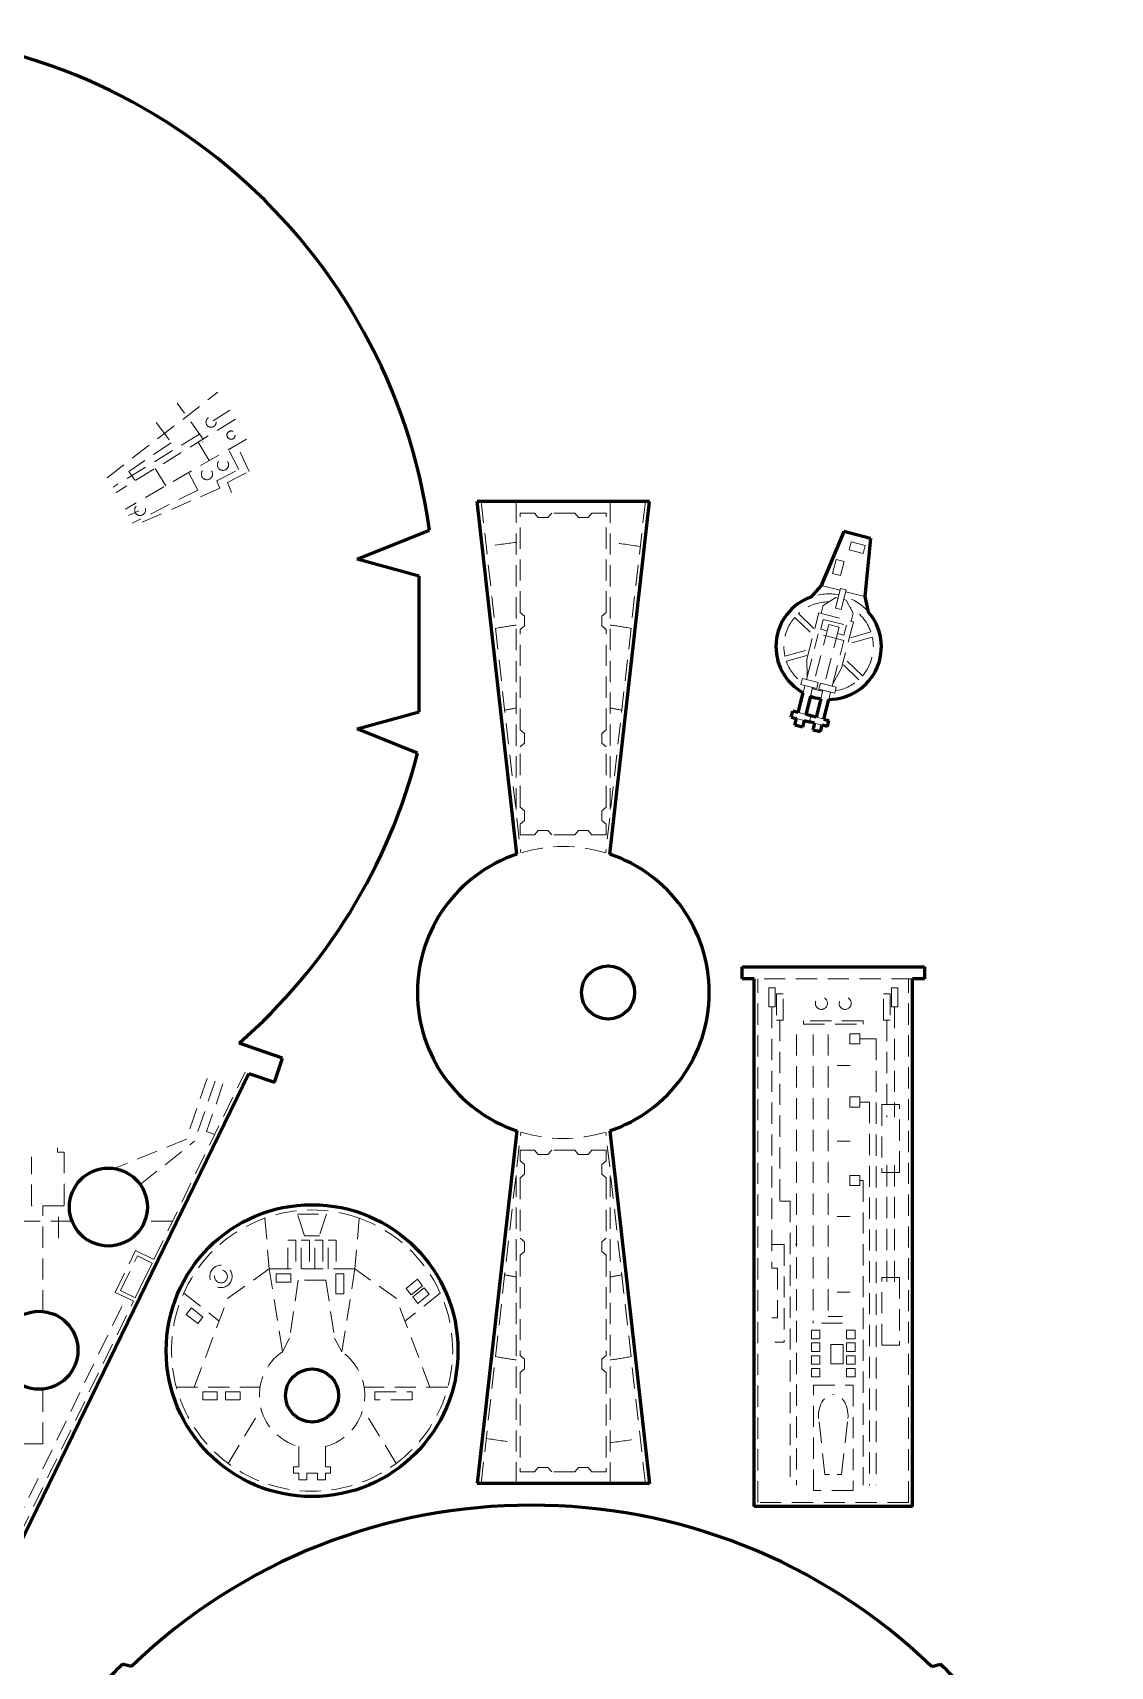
# Model space of a CAD drawing. Header units: millimetres. Extents: x -16512 to -16074, y 2140 to 2664.
# Drawn here: x -16276.9 to -16073.8, y 2355.8 to 2663.6 of the extents above; entities that cross this region are included whole.
import ezdxf

# ---------------------------------------------------------------- set-up
doc = ezdxf.new("R2010")
doc.units = ezdxf.units.MM
doc.linetypes.add('K5LT_BASIC', pattern=[0])
doc.linetypes.add('K5LT_DASHED', pattern=[6, 4, -2])

# ---------------------------------------------------------------- blocks, each defined once
blk = doc.blocks.new('U1')
at = {"color": 7, "linetype": 'K5LT_DASHED', "lineweight": 18}
for p, q in [((-16225.66, 2436.94), (-16227.01, 2441.02)), ((-16227.01, 2441.02), (-16221.5, 2441.02)), ((-16221.5, 2441.02), (-16222.85, 2436.94)), ((-16233.15, 2440.24), (-16232.32, 2430.68)), ((-16215.36, 2440.24), (-16216.19, 2430.68)), ((-16228.82, 2430.68), (-16228.82, 2436.09)), ((-16228.82, 2436.09), (-16227.28, 2436.09)), ((-16227.28, 2436.09), (-16227.28, 2430.68)), ((-16226.29, 2430.68), (-16226.29, 2436.09)), ((-16226.29, 2436.09), (-16224.75, 2436.09)), ((-16222.85, 2436.94), (-16225.66, 2436.94)), ((-16224.75, 2436.09), (-16224.75, 2430.68)), ((-16223.76, 2430.68), (-16223.76, 2436.09)), ((-16223.76, 2436.09), (-16222.22, 2436.09)), ((-16222.22, 2436.09), (-16222.22, 2430.68)), ((-16221.23, 2430.68), (-16221.23, 2436.09)), ((-16221.23, 2436.09), (-16219.69, 2436.09)), ((-16219.69, 2436.09), (-16219.69, 2430.68)), ((-16240.17, 2425.08), (-16232.32, 2430.68)), ((-16229.85, 2415.05), (-16232.32, 2430.68)), ((-16216.19, 2430.68), (-16232.32, 2430.68)), ((-16228.27, 2429.74), (-16231.01, 2429.74)), ((-16231.01, 2428.2), (-16231.01, 2429.74)), ((-16228.27, 2428.2), (-16228.27, 2429.74)), ((-16219.8, 2429.78), (-16219.8, 2425.97)), ((-16219.8, 2429.78), (-16218.27, 2429.78)), ((-16218.65, 2415.05), (-16216.19, 2430.68)), ((-16218.27, 2425.97), (-16218.27, 2429.78)), ((-16208.34, 2425.08), (-16216.19, 2430.68)), ((-16204.4, 2428.72), (-16206.54, 2427.01)), ((-16203.44, 2427.51), (-16204.4, 2428.72)), ((-16248.43, 2426.13), (-16241.77, 2420.85)), ((-16231.01, 2428.2), (-16228.27, 2428.2)), ((-16226.86, 2428.56), (-16228.5, 2417.65)), ((-16221.65, 2428.56), (-16226.86, 2428.56)), ((-16221.65, 2428.56), (-16226.86, 2428.56)), ((-16221.65, 2428.56), (-16220.01, 2417.65)), ((-16219.8, 2425.97), (-16218.27, 2425.97)), ((-16200.08, 2426.13), (-16206.74, 2420.85)), ((-16205.59, 2425.81), (-16206.54, 2427.01)), ((-16205.59, 2425.81), (-16203.44, 2427.51)), ((-16203.11, 2427.1), (-16205.26, 2425.39)), ((-16204.3, 2424.19), (-16202.16, 2425.89)), ((-16202.16, 2425.89), (-16203.11, 2427.1)), ((-16247.95, 2422.11), (-16246.99, 2423.32)), ((-16244.84, 2421.61), (-16246.99, 2423.32)), ((-16246.48, 2408.37), (-16240.17, 2425.08)), ((-16202.03, 2408.37), (-16208.34, 2425.08)), ((-16204.3, 2424.19), (-16205.26, 2425.39)), ((-16247.95, 2422.11), (-16245.8, 2420.41)), ((-16245.8, 2420.41), (-16244.84, 2421.61)), ((-16228.5, 2417.65), (-16229.85, 2415.05)), ((-16220.01, 2417.65), (-16218.65, 2415.05)), ((-16249.84, 2408.37), (-16234.08, 2408.37)), ((-16242.11, 2407.52), (-16244.85, 2407.52)), ((-16244.85, 2407.52), (-16244.85, 2405.98)), ((-16242.11, 2407.52), (-16242.11, 2405.98)), ((-16237.83, 2407.52), (-16240.57, 2407.52)), ((-16240.57, 2405.98), (-16240.57, 2407.52)), ((-16237.83, 2405.98), (-16237.83, 2407.52)), ((-16198.67, 2408.37), (-16214.43, 2408.37)), ((-16212.41, 2405.98), (-16212.41, 2407.52)), ((-16212.41, 2407.52), (-16205.39, 2407.52)), ((-16205.39, 2407.52), (-16205.39, 2405.98)), ((-16244.85, 2405.98), (-16242.11, 2405.98)), ((-16240.57, 2405.98), (-16237.83, 2405.98)), ((-16240.08, 2394.02), (-16233.87, 2404.31)), ((-16208.43, 2394.02), (-16214.63, 2404.31)), ((-16205.39, 2405.98), (-16212.41, 2405.98)), ((-16226.76, 2393.37), (-16226.76, 2397.21)), ((-16221.75, 2393.37), (-16221.75, 2397.21)), ((-16226.76, 2393.37), (-16227.76, 2393.37)), ((-16227.76, 2392.18), (-16227.76, 2393.37)), ((-16227.76, 2392.18), (-16226.76, 2392.18)), ((-16226.76, 2390.93), (-16226.76, 2392.18)), ((-16225.26, 2392.18), (-16225.26, 2390.93)), ((-16225.26, 2392.18), (-16224.25, 2392.18)), ((-16223.25, 2392.18), (-16224.25, 2392.18)), ((-16223.25, 2392.18), (-16223.25, 2390.93)), ((-16221.75, 2393.37), (-16220.75, 2393.37)), ((-16221.75, 2390.93), (-16221.75, 2392.18)), ((-16220.75, 2392.18), (-16221.75, 2392.18)), ((-16220.75, 2392.18), (-16220.75, 2393.37)), ((-16225.26, 2390.93), (-16226.76, 2390.93)), ((-16223.25, 2390.93), (-16221.75, 2390.93))]:
    blk.add_line(p, q, dxfattribs=at)
for radius in [2.11, 1.21]:
    blk.add_circle((-16241.42, 2429.26), radius, dxfattribs=at)
for centre, radius, start, end in [((-16224.25, 2415.28), 26.5, 70.3875, 306.6593), ((-16224.25, 2415.28), 26.5, 24.1852, 70.3875), ((-16224.25, 2415.28), 26.5, 306.6593, 24.1852), ((-16224.25, 2406.83), 9.94, 124.276, 255.4268), ((-16224.25, 2406.83), 9.94, 284.5732, 55.724)]:
    blk.add_arc(centre, radius, start, end, dxfattribs=at)
blk = doc.blocks.new('U2')
at = {"color": 5, "linetype": 'K5LT_BASIC', "lineweight": 60, "true_color": 0x0000ff}
for p, q in [((-16124.01, 2569.62), (-16128.31, 2559.47)), ((-16118.97, 2568.33), (-16124.01, 2569.62)), ((-16118.97, 2568.33), (-16120.09, 2557.36)), ((-16128.31, 2559.47), (-16130.27, 2557.28)), ((-16120.09, 2557.36), (-16119.42, 2554.5)), ((-16132.65, 2535.52), (-16131.7, 2539.23)), ((-16130.31, 2538.6), (-16131.2, 2535.15)), ((-16128.37, 2538.1), (-16129.26, 2534.65)), ((-16127.8, 2534.28), (-16126.85, 2537.99)), ((-16133.92, 2534.61), (-16133.62, 2535.77)), ((-16133.92, 2534.61), (-16132.95, 2534.36)), ((-16132.65, 2535.52), (-16133.62, 2535.77)), ((-16133.26, 2533.15), (-16132.95, 2534.36)), ((-16131.5, 2533.99), (-16131.81, 2532.78)), ((-16131.5, 2533.99), (-16130.52, 2533.74)), ((-16129.26, 2534.65), (-16131.2, 2535.15)), ((-16129.55, 2533.49), (-16130.52, 2533.74)), ((-16129.55, 2533.49), (-16129.86, 2532.28)), ((-16127.8, 2534.28), (-16126.83, 2534.03)), ((-16127.13, 2532.87), (-16126.83, 2534.03)), ((-16131.81, 2532.78), (-16133.26, 2533.15)), ((-16129.86, 2532.28), (-16128.41, 2531.91)), ((-16128.41, 2531.91), (-16128.1, 2533.12)), ((-16127.13, 2532.87), (-16128.1, 2533.12))]:
    blk.add_line(p, q, dxfattribs=at)
for start, end in [(109.8992, 241.05), (270.1965, 41.3473), (249.8342, 261.4123)]:
    blk.add_arc((-16126.89, 2547.93), 9.94, start, end, dxfattribs=at)
blk = doc.blocks.new('U3')
at = {"color": 7, "linetype": 'K5LT_DASHED', "lineweight": 18}
for p, q in [((-16123.02, 2566.17), (-16122.64, 2567.66)), ((-16119.99, 2566.98), (-16122.64, 2567.66)), ((-16125.48, 2564.37), (-16126.16, 2561.71)), ((-16125.48, 2564.37), (-16123.99, 2563.99)), ((-16123.02, 2566.17), (-16120.37, 2565.49)), ((-16120.37, 2565.49), (-16119.99, 2566.98)), ((-16126.16, 2561.71), (-16124.67, 2561.33)), ((-16124.67, 2561.33), (-16123.99, 2563.99)), ((-16124.73, 2558.55), (-16128.31, 2559.47)), ((-16124.64, 2558.9), (-16125.59, 2555.2)), ((-16123.58, 2558.63), (-16124.64, 2558.9)), ((-16124.52, 2554.93), (-16123.58, 2558.63)), ((-16120.09, 2557.36), (-16123.67, 2558.28)), ((-16127.91, 2555.66), (-16128.29, 2554.19)), ((-16125.56, 2557.16), (-16127.91, 2555.66)), ((-16125.59, 2555.2), (-16124.52, 2554.93)), ((-16125.12, 2557.05), (-16125.56, 2557.16)), ((-16123.61, 2556.67), (-16124.05, 2556.78)), ((-16123.61, 2556.67), (-16122.27, 2554.22)), ((-16133.26, 2553.44), (-16129.81, 2550.08)), ((-16132.56, 2554.16), (-16129.52, 2551.2)), ((-16130.97, 2545.56), (-16128.72, 2554.3)), ((-16126.86, 2552.07), (-16129.61, 2541.36)), ((-16128.72, 2554.3), (-16122.21, 2552.63)), ((-16128.36, 2551.22), (-16127.89, 2553.06)), ((-16127.89, 2553.06), (-16123.54, 2551.95)), ((-16124.92, 2551.58), (-16126.86, 2552.07)), ((-16122.21, 2552.63), (-16124.45, 2543.89)), ((-16123.54, 2551.95), (-16124.01, 2550.11)), ((-16122.27, 2554.22), (-16122.65, 2552.74)), ((-16131.06, 2541.74), (-16128.86, 2550.32)), ((-16124.01, 2549.07), (-16128.86, 2550.32)), ((-16127.16, 2550.91), (-16128.36, 2551.22)), ((-16124.92, 2551.58), (-16127.66, 2540.87)), ((-16126.21, 2540.49), (-16124.01, 2549.07)), ((-16124.01, 2550.11), (-16125.22, 2550.41)), ((-16118.66, 2549.73), (-16123.29, 2548.43)), ((-16118.93, 2550.7), (-16123, 2549.55)), ((-16135.12, 2546.13), (-16130.48, 2547.44)), ((-16134.85, 2545.17), (-16130.77, 2546.32)), ((-16120.51, 2542.42), (-16123.97, 2545.78)), ((-16130.96, 2542.33), (-16130.97, 2545.56)), ((-16126.01, 2541.06), (-16124.45, 2543.89)), ((-16121.21, 2541.7), (-16124.25, 2544.67)), ((-16131.82, 2541.93), (-16132.12, 2540.78)), ((-16132.12, 2540.78), (-16129.14, 2540.01)), ((-16128.84, 2541.17), (-16131.82, 2541.93)), ((-16131.7, 2539.23), (-16131.35, 2540.58)), ((-16129.9, 2540.21), (-16130.31, 2538.6)), ((-16129.14, 2540.01), (-16128.84, 2541.17)), ((-16128.72, 2539.91), (-16128.42, 2541.06)), ((-16125.75, 2539.14), (-16128.72, 2539.91)), ((-16128.42, 2541.06), (-16125.45, 2540.3)), ((-16127.96, 2539.71), (-16128.37, 2538.1)), ((-16125.45, 2540.3), (-16125.75, 2539.14)), ((-16126.85, 2537.99), (-16126.51, 2539.34)), ((-16132.95, 2534.36), (-16131.5, 2533.99)), ((-16131.2, 2535.15), (-16132.65, 2535.52)), ((-16130.52, 2533.74), (-16130.23, 2534.9)), ((-16128.1, 2533.12), (-16129.55, 2533.49)), ((-16127.8, 2534.28), (-16129.26, 2534.65))]:
    blk.add_line(p, q, dxfattribs=at)
for radius, start, end in [(8.43, 89.5566, 132.3391), (9.94, 78.8027, 109.8992), (9.94, 41.3473, 72.4438), (8.43, 19.1434, 61.6899), (8.43, 139.1434, 192.3391), (8.43, 319.1434, 12.3391), (8.43, 199.1434, 232.6537), (8.43, 248.7866, 262.4599), (8.43, 278.5929, 312.3391)]:
    blk.add_arc((-16126.89, 2547.93), radius, start, end, dxfattribs=at)
blk = doc.blocks.new('U17')
at = {"color": 7, "linetype": 'K5LT_DASHED', "lineweight": 18}
for p, q in [((-16356.67, 2579.8), (-16377.01, 2596.69)), ((-16356.25, 2580.42), (-16376.57, 2597.29)), ((-16262.89, 2579.76), (-16241.99, 2595.85)), ((-16376.75, 2591), (-16379.62, 2592.83)), ((-16371.22, 2590.03), (-16368.35, 2592.31)), ((-16244.76, 2587.05), (-16249.66, 2593.8)), ((-16242.88, 2590.48), (-16239.74, 2592.46)), ((-16377.96, 2589.38), (-16380.76, 2590.98)), ((-16379.57, 2586.58), (-16377.96, 2589.38)), ((-16366.49, 2586.98), (-16365.58, 2589.72)), ((-16238.7, 2590.76), (-16261.16, 2577)), ((-16253.63, 2590.13), (-16253.6, 2590.1)), ((-16253.6, 2590.1), (-16250.8, 2586.36)), ((-16238.89, 2591.08), (-16238.89, 2591.08)), ((-16365.64, 2576.63), (-16383.65, 2585.73)), ((-16379.57, 2586.58), (-16382.4, 2588.13)), ((-16376.43, 2586.71), (-16378.73, 2588.03)), ((-16375.66, 2588.05), (-16377.2, 2585.36)), ((-16373.4, 2586.76), (-16375.66, 2588.05)), ((-16374.95, 2584.06), (-16373.4, 2586.76)), ((-16364.03, 2585.92), (-16365.79, 2583.49)), ((-16245.44, 2587.99), (-16261.76, 2577.99)), ((-16236.61, 2587.04), (-16259.43, 2573.83)), ((-16250.8, 2586.36), (-16258.78, 2580.94)), ((-16245.75, 2586.44), (-16243.63, 2582.98)), ((-16244.85, 2586.54), (-16244.86, 2586.55)), ((-16236.13, 2580.91), (-16238.43, 2585.99)), ((-16377.2, 2585.36), (-16374.95, 2584.06)), ((-16372.4, 2584.39), (-16374.17, 2585.41)), ((-16368.9, 2582.38), (-16369.81, 2582.9)), ((-16357.94, 2577.81), (-16365.79, 2583.49)), ((-16238.08, 2581.28), (-16240.01, 2585.08)), ((-16361.42, 2571.14), (-16385.53, 2581.75)), ((-16361.12, 2571.82), (-16385.23, 2582.43)), ((-16377.13, 2579.56), (-16377.6, 2575.94)), ((-16358.7, 2576.52), (-16366.31, 2580.89)), ((-16258.78, 2580.94), (-16257.57, 2579.21)), ((-16253.84, 2581.49), (-16251.84, 2578.22)), ((-16247.53, 2580.72), (-16245.81, 2577.43)), ((-16242.23, 2579.18), (-16238.08, 2581.28)), ((-16240.21, 2578.84), (-16236.13, 2580.91)), ((-16372.08, 2577.09), (-16374.22, 2574.59)), ((-16361.42, 2575.51), (-16364.43, 2577.03)), ((-16245.81, 2577.43), (-16258.18, 2571.17)), ((-16241.61, 2577.78), (-16257.95, 2570.64)), ((-16257.36, 2578.91), (-16257.35, 2578.9)), ((-16241.61, 2577.78), (-16242.23, 2579.18)), ((-16239.42, 2576.98), (-16240.21, 2578.84)), ((-16365.24, 2575.42), (-16362.23, 2573.9)), ((-16360.14, 2573.85), (-16361.03, 2574.3)), ((-16258.84, 2572.62), (-16256.92, 2573.53)), ((-16343.56, 2500.93), (-16347.04, 2503.34)), ((-16342.73, 2501.83), (-16345.46, 2503.72)), ((-16341.82, 2503.25), (-16345.1, 2498.13)), ((-16340.77, 2494.5), (-16349.19, 2500.33)), ((-16344.83, 2498.56), (-16348.65, 2501.21)), ((-16344.04, 2499.79), (-16347.9, 2502.46)), ((-16339.05, 2497.81), (-16343.56, 2500.93)), ((-16339.28, 2501.49), (-16342.55, 2496.37)), ((-16338.58, 2498.95), (-16340.19, 2500.06)), ((-16341.93, 2493.92), (-16349.58, 2499.22)), ((-16342.55, 2496.37), (-16345.1, 2498.13)), ((-16340.09, 2495.28), (-16342.28, 2496.79)), ((-16339.52, 2496.66), (-16341.49, 2498.03)), ((-16358.35, 2417.73), (-16388.48, 2479.59)), ((-16254.08, 2432.44), (-16236.88, 2467.76)), ((-16244.01, 2466.55), (-16247.94, 2455.14)), ((-16242.53, 2466.04), (-16246.42, 2454.74)), ((-16241.05, 2465.53), (-16244.15, 2456.54)), ((-16244.15, 2456.54), (-16242.6, 2456.01)), ((-16347.38, 2452.69), (-16347.38, 2453.52)), ((-16272.21, 2452.69), (-16272.21, 2453.52)), ((-16247.94, 2455.14), (-16261.53, 2449.61)), ((-16256.63, 2446.57), (-16246.42, 2454.74)), ((-16347.38, 2452.69), (-16348.61, 2452.69)), ((-16348.61, 2452.69), (-16348.61, 2442.56)), ((-16342.43, 2442.56), (-16342.43, 2451.82)), ((-16336.39, 2450.33), (-16331.45, 2450.33)), ((-16336.39, 2450.33), (-16335.24, 2446.87)), ((-16331.45, 2450.33), (-16332.6, 2446.87)), ((-16283.2, 2450.33), (-16288.15, 2450.33)), ((-16288.15, 2450.33), (-16286.99, 2446.87)), ((-16283.2, 2450.33), (-16284.35, 2446.87)), ((-16277.16, 2442.56), (-16277.16, 2451.82)), ((-16272.21, 2452.69), (-16270.98, 2452.69)), ((-16270.98, 2452.69), (-16270.98, 2442.56)), ((-16327.95, 2417.73), (-16327.95, 2448.31)), ((-16291.64, 2416.99), (-16291.64, 2448.31)), ((-16332.6, 2446.87), (-16335.24, 2446.87)), ((-16334.87, 2417.73), (-16334.87, 2446.87)), ((-16332.97, 2417.73), (-16332.97, 2446.87)), ((-16286.99, 2446.87), (-16284.35, 2446.87)), ((-16286.62, 2377.93), (-16286.62, 2446.87)), ((-16284.72, 2377.93), (-16284.72, 2446.87)), ((-16348.61, 2442.56), (-16342.43, 2442.56)), ((-16344.58, 2422.67), (-16344.58, 2442.56)), ((-16270.98, 2442.56), (-16277.16, 2442.56)), ((-16275.01, 2422.67), (-16275.01, 2442.56)), ((-16272.04, 2436.49), (-16272.04, 2442.56)), ((-16363.8, 2439.68), (-16369.04, 2439.68)), ((-16327.95, 2439.68), (-16350.1, 2439.68)), ((-16269.49, 2439.68), (-16291.64, 2439.68)), ((-16250.55, 2439.68), (-16255.79, 2439.68)), ((-16362.41, 2433.13), (-16365.19, 2431.78)), ((-16359.23, 2426.61), (-16362.41, 2433.13)), ((-16261.35, 2426.26), (-16257.53, 2434.12)), ((-16260.36, 2426.61), (-16257.18, 2433.13)), ((-16257.58, 2425.25), (-16254.4, 2431.78)), ((-16254.4, 2431.78), (-16257.58, 2425.25)), ((-16257.53, 2434.12), (-16254.08, 2432.44)), ((-16257.18, 2433.13), (-16254.4, 2431.78)), ((-16253.41, 2432.12), (-16253.41, 2432.12)), ((-16362.01, 2425.25), (-16353.74, 2429.28)), ((-16350.1, 2419.24), (-16353.74, 2429.28)), ((-16356.63, 2417.73), (-16360.62, 2425.93)), ((-16259.3, 2425.26), (-16261.35, 2426.26)), ((-16257.58, 2425.25), (-16260.36, 2426.61)), ((-16284.62, 2369.73), (-16257.91, 2424.58)), ((-16282.88, 2376.83), (-16259.3, 2425.26)), ((-16257.91, 2424.58), (-16259.3, 2425.26)), ((-16350.82, 2417.73), (-16358.35, 2417.73)), ((-16357.98, 2416.99), (-16351.03, 2416.99)), ((-16334.97, 2369.73), (-16357.98, 2416.97)), ((-16336.71, 2376.83), (-16356.27, 2416.99)), ((-16327.95, 2417.73), (-16336.91, 2417.73)), ((-16336.69, 2416.99), (-16327.95, 2416.99)), ((-16334.87, 2377.93), (-16334.87, 2416.99)), ((-16332.97, 2377.93), (-16332.97, 2416.99)), ((-16327.95, 2416.99), (-16325.23, 2414.35)), ((-16291.64, 2416.99), (-16294.36, 2414.35)), ((-16282.9, 2416.99), (-16291.64, 2416.99)), ((-16328.53, 2414.35), (-16323.15, 2414.35)), ((-16328.53, 2379.32), (-16328.53, 2414.35)), ((-16325.52, 2368), (-16325.52, 2414.35)), ((-16323.15, 2382.16), (-16323.15, 2414.35)), ((-16296.44, 2382.16), (-16296.44, 2414.35)), ((-16291.06, 2414.35), (-16296.44, 2414.35)), ((-16294.07, 2368), (-16294.07, 2414.35)), ((-16291.06, 2379.32), (-16291.06, 2414.35)), ((-16336.76, 2399.68), (-16342.15, 2408.2)), ((-16275.01, 2397.72), (-16275.01, 2408.04)), ((-16336.76, 2391.88), (-16336.76, 2399.68)), ((-16335.86, 2396.11), (-16336.76, 2396.11)), ((-16335.86, 2396.11), (-16335.86, 2391.88)), ((-16275.01, 2397.72), (-16291.06, 2397.72)), ((-16335.86, 2391.88), (-16336.76, 2391.88)), ((-16281.14, 2393.3), (-16282.82, 2393.3)), ((-16282.82, 2393.3), (-16282.82, 2390.78)), ((-16281.14, 2390.78), (-16281.14, 2393.3)), ((-16282.82, 2390.78), (-16281.14, 2390.78)), ((-16281.14, 2389.24), (-16282.82, 2389.24)), ((-16282.82, 2389.24), (-16282.82, 2387.56)), ((-16281.14, 2387.56), (-16281.14, 2389.24)), ((-16282.82, 2387.56), (-16281.14, 2387.56)), ((-16325.52, 2379.32), (-16323.15, 2382.16)), ((-16294.07, 2379.32), (-16296.44, 2382.16)), ((-16335.61, 2377.93), (-16328.48, 2377.93)), ((-16325.52, 2379.32), (-16328.53, 2379.32)), ((-16294.07, 2379.32), (-16291.06, 2379.32)), ((-16283.98, 2377.93), (-16291.11, 2377.93)), ((-16328.48, 2375.74), (-16335.61, 2375.74)), ((-16335.37, 2372.71), (-16335.37, 2374.39)), ((-16335.37, 2374.39), (-16333.69, 2374.39)), ((-16333.69, 2374.39), (-16333.69, 2372.71)), ((-16332.85, 2374.39), (-16332.85, 2372.71)), ((-16332.85, 2374.39), (-16331.17, 2374.39)), ((-16331.17, 2374.39), (-16331.17, 2372.71)), ((-16330.33, 2374.39), (-16328.65, 2374.39)), ((-16330.33, 2374.39), (-16330.33, 2372.71)), ((-16328.65, 2374.39), (-16328.65, 2372.71)), ((-16291.11, 2375.74), (-16283.98, 2375.74)), ((-16289.26, 2374.39), (-16290.94, 2374.39)), ((-16290.94, 2374.39), (-16290.94, 2372.71)), ((-16289.26, 2374.39), (-16289.26, 2372.71)), ((-16286.74, 2374.39), (-16288.42, 2374.39)), ((-16288.42, 2374.39), (-16288.42, 2372.71)), ((-16286.74, 2374.39), (-16286.74, 2372.71)), ((-16284.22, 2374.39), (-16285.9, 2374.39)), ((-16285.9, 2374.39), (-16285.9, 2372.71)), ((-16284.22, 2372.71), (-16284.22, 2374.39)), ((-16333.69, 2372.71), (-16335.37, 2372.71)), ((-16331.17, 2372.71), (-16332.85, 2372.71)), ((-16328.65, 2372.71), (-16330.33, 2372.71)), ((-16290.94, 2372.71), (-16289.26, 2372.71)), ((-16288.42, 2372.71), (-16286.74, 2372.71)), ((-16285.9, 2372.71), (-16284.22, 2372.71)), ((-16334.97, 2369.73), (-16325.52, 2369.73)), ((-16331.38, 2369.73), (-16328.96, 2368)), ((-16328.96, 2368), (-16325.52, 2368)), ((-16284.62, 2369.73), (-16294.07, 2369.73)), ((-16290.63, 2368), (-16294.07, 2368)), ((-16288.21, 2369.73), (-16290.63, 2368))]:
    blk.add_line(p, q, dxfattribs=at)
for centre, radius in [((-16375.87, 2591.14), 0.894), ((-16371.98, 2589.42), 0.97), ((-16243.28, 2590.23), 0.963), ((-16366.8, 2586.06), 0.97), ((-16239.52, 2587.79), 0.774), ((-16371.1, 2583.65), 1.5), ((-16367.6, 2581.64), 1.5), ((-16241.04, 2582.19), 1.06), ((-16377, 2580.52), 0.97), ((-16244.06, 2580.44), 1.06), ((-16371.45, 2577.82), 0.97), ((-16256.67, 2573.65), 1.02), ((-16347.97, 2495.81), 0.667), ((-16346.07, 2495.1), 0.667), ((-16344.48, 2494.14), 0.667), ((-16356.95, 2442.34), 7.35), ((-16262.64, 2442.34), 7.35), ((-16343.86, 2415.35), 7.35), ((-16275.73, 2415.35), 7.35)]:
    blk.add_circle(centre, radius, dxfattribs=at)
for centre, radius, start, end in [((-16364.84, 2576.22), 0.899, 63.2028, 243.2028), ((-16361.83, 2574.71), 0.899, 243.2028, 63.2028), ((-16335.61, 2376.83), 1.1, 90, 270), ((-16328.48, 2376.83), 1.1, 270, 90), ((-16291.11, 2376.83), 1.1, 90, 270), ((-16283.98, 2376.83), 1.1, 270, 90)]:
    blk.add_arc(centre, radius, start, end, dxfattribs=at)
blk = doc.blocks.new('U18')
at = {"color": 5, "linetype": 'K5LT_BASIC', "lineweight": 60, "true_color": 0x0000ff}
for p, q in [((-16417.48, 2569.89), (-16403.86, 2564.44)), ((-16215.73, 2564.44), (-16202.11, 2569.89)), ((-16403.86, 2564.44), (-16415.53, 2561.18)), ((-16204.06, 2561.18), (-16215.73, 2564.44)), ((-16415.53, 2561.18), (-16415.53, 2535.67)), ((-16204.06, 2535.67), (-16204.06, 2561.18)), ((-16415.53, 2535.67), (-16403.86, 2532.41)), ((-16215.73, 2532.41), (-16204.06, 2535.67)), ((-16403.86, 2532.41), (-16413.96, 2528.37)), ((-16204.35, 2527.86), (-16215.73, 2532.41)), ((-16404.6, 2504.02), (-16419.96, 2495.52)), ((-16419.96, 2495.52), (-16419.96, 2466.83)), ((-16390.06, 2478.43), (-16389.08, 2479.15)), ((-16390.06, 2466.83), (-16390.06, 2478.43)), ((-16389.08, 2479.15), (-16335.43, 2368.99)), ((-16229.8, 2470.38), (-16238.01, 2473.21)), ((-16231.36, 2465.86), (-16229.8, 2470.38)), ((-16419.96, 2466.83), (-16413.78, 2446.71)), ((-16396.24, 2446.71), (-16390.06, 2466.83)), ((-16284.16, 2368.99), (-16236.17, 2467.51)), ((-16236.17, 2467.51), (-16231.36, 2465.86)), ((-16327.21, 2417.3), (-16327.21, 2448.19)), ((-16292.38, 2448.19), (-16292.38, 2417.3)), ((-16413.78, 2446.71), (-16396.24, 2446.71)), ((-16324.93, 2415.09), (-16327.21, 2417.3)), ((-16292.38, 2417.3), (-16294.66, 2415.09)), ((-16322.41, 2415.09), (-16324.93, 2415.09)), ((-16322.41, 2381.89), (-16322.41, 2415.09)), ((-16294.66, 2415.09), (-16297.18, 2415.09)), ((-16297.18, 2415.09), (-16297.18, 2381.89)), ((-16324.78, 2379.05), (-16322.41, 2381.89)), ((-16297.18, 2381.89), (-16294.81, 2379.05)), ((-16324.78, 2367.26), (-16324.78, 2379.05)), ((-16294.81, 2379.05), (-16294.81, 2367.26)), ((-16335.43, 2368.99), (-16331.62, 2368.99)), ((-16331.62, 2368.99), (-16329.19, 2367.26)), ((-16329.19, 2367.26), (-16324.78, 2367.26)), ((-16294.81, 2367.26), (-16290.4, 2367.26)), ((-16290.4, 2367.26), (-16287.97, 2368.99)), ((-16287.97, 2368.99), (-16284.16, 2368.99))]:
    blk.add_line(p, q, dxfattribs=at)
for centre, radius in [((-16309.8, 2459.03), 8), ((-16356.95, 2442.34), 7.35), ((-16262.64, 2442.34), 7.35), ((-16343.86, 2415.35), 7.35), ((-16275.73, 2415.35), 7.35)]:
    blk.add_circle(centre, radius, dxfattribs=at)
for centre, radius, start, end in [((-16309.8, 2554.89), 108.72, 7.9308, 172.0692), ((-16309.09, 2554.67), 108.11, 194.0762, 207.9362), ((-16309.09, 2554.67), 108.11, 311.1082, 345.6435), ((-16309.8, 2554.89), 108.11, 260.7316, 279.2684)]:
    blk.add_arc(centre, radius, start, end, dxfattribs=at)
blk = doc.blocks.new('U28')
at = {"color": 5, "linetype": 'K5LT_BASIC', "lineweight": 60, "true_color": 0x0000ff}
for p, q in [((-16258.28, 2355.79), (-16260.03, 2356.18)), ((-16107.53, 2355.79), (-16105.78, 2356.18)), ((-16263.8, 2350.08), (-16264.25, 2351.81)), ((-16101.56, 2351.81), (-16102.01, 2350.08)), ((-16266.22, 2349.59), (-16264.45, 2349.35)), ((-16101.36, 2349.35), (-16099.59, 2349.59)), ((-16268.48, 2344.51), (-16269.04, 2346.2)), ((-16096.77, 2346.2), (-16097.33, 2344.51)), ((-16270.86, 2343.86), (-16269.07, 2343.74)), ((-16096.74, 2343.74), (-16094.95, 2343.86)), ((-16272.46, 2339.09), (-16273.12, 2340.75)), ((-16092.69, 2340.75), (-16093.35, 2339.09)), ((-16275.31, 2334.72), (-16276.06, 2336.35)), ((-16274.8, 2338.3), (-16273.01, 2338.28)), ((-16092.8, 2338.28), (-16091.01, 2338.3)), ((-16089.75, 2336.35), (-16090.5, 2334.72)), ((-16277.61, 2333.82), (-16275.82, 2333.89)), ((-16089.99, 2333.89), (-16088.2, 2333.82)), ((-16278.25, 2329.68), (-16279.08, 2331.26)), ((-16086.73, 2331.26), (-16087.55, 2329.68)), ((-16280.5, 2328.65), (-16278.72, 2328.82)), ((-16087.09, 2328.82), (-16085.31, 2328.65)), ((-16282.86, 2323.88), (-16281.09, 2324.13)), ((-16280.67, 2325.01), (-16281.57, 2326.55)), ((-16084.24, 2326.55), (-16085.14, 2325.01)), ((-16084.72, 2324.13), (-16082.95, 2323.88)), ((-16282.95, 2320.03), (-16283.92, 2321.51)), ((-16248.48, 2321.44), (-16229.12, 2303.31)), ((-16117.33, 2321.44), (-16136.69, 2303.31)), ((-16081.89, 2321.51), (-16082.86, 2320.03)), ((-16285.07, 2318.78), (-16283.33, 2319.12)), ((-16082.48, 2319.12), (-16080.73, 2318.78)), ((-16285.2, 2314.28), (-16286.26, 2315.71)), ((-16079.55, 2315.71), (-16080.61, 2314.28)), ((-16287.25, 2312.92), (-16285.53, 2313.36)), ((-16080.28, 2313.36), (-16078.56, 2312.92)), ((-16286.89, 2309.19), (-16288.02, 2310.57)), ((-16077.79, 2310.57), (-16078.92, 2309.19)), ((-16288.88, 2307.73), (-16287.18, 2308.25)), ((-16078.63, 2308.25), (-16076.93, 2307.73)), ((-16288.68, 2302.63), (-16289.89, 2303.93)), ((-16075.92, 2303.93), (-16077.13, 2302.63)), ((-16290.56, 2301.04), (-16288.9, 2301.67)), ((-16259.59, 2302.05), (-16235.14, 2292.25)), ((-16106.22, 2302.05), (-16130.67, 2292.25)), ((-16076.91, 2301.67), (-16075.24, 2301.04)), ((-16291.56, 2295.94), (-16289.92, 2296.65)), ((-16289.74, 2297.62), (-16291.02, 2298.87)), ((-16074.79, 2298.87), (-16076.07, 2297.62)), ((-16075.89, 2296.65), (-16074.25, 2295.94)), ((-16276.97, 2286.99), (-16292.02, 2293.01)), ((-16073.79, 2293.01), (-16088.84, 2286.99)), ((-16288.64, 2283.73), (-16276.97, 2286.99)), ((-16088.84, 2286.99), (-16077.17, 2283.73)), ((-16288.64, 2258.22), (-16288.64, 2283.73)), ((-16077.17, 2283.73), (-16077.17, 2258.22)), ((-16276.97, 2254.96), (-16288.64, 2258.22)), ((-16077.17, 2258.22), (-16088.84, 2254.96)), ((-16289.74, 2249.85), (-16276.97, 2254.96)), ((-16088.84, 2254.96), (-16076.06, 2249.85)), ((-16288.84, 2246.55), (-16287.13, 2246.03)), ((-16286.84, 2245.09), (-16287.97, 2243.7)), ((-16078.97, 2245.09), (-16077.84, 2243.7)), ((-16076.97, 2246.55), (-16078.68, 2246.03)), ((-16286.6, 2239.72), (-16284.86, 2239.31)), ((-16284.52, 2238.39), (-16285.55, 2236.94)), ((-16081.29, 2238.39), (-16080.26, 2236.94)), ((-16079.21, 2239.72), (-16080.95, 2239.31)), ((-16284.37, 2234.08), (-16282.61, 2233.77)), ((-16282.22, 2232.87), (-16283.17, 2231.36)), ((-16083.59, 2232.87), (-16082.64, 2231.36)), ((-16081.44, 2234.08), (-16083.2, 2233.77)), ((-16281.72, 2228.32), (-16279.94, 2228.11)), ((-16279.49, 2227.24), (-16280.36, 2225.67)), ((-16220.53, 2225.79), (-16222.75, 2222.13)), ((-16216.62, 2226.73), (-16220.53, 2225.79)), ((-16216.36, 2226.79), (-16216.62, 2226.73)), ((-16212.58, 2224.16), (-16216.36, 2226.79)), ((-16086.32, 2227.24), (-16085.45, 2225.67)), ((-16084.09, 2228.32), (-16085.87, 2228.11)), ((-16293.07, 2218.07), (-16280.12, 2225.23)), ((-16211.03, 2223.09), (-16212.58, 2224.16)), ((-16212.28, 2220.05), (-16211.03, 2223.09)), ((-16088.47, 2223.3), (-16087.67, 2221.7)), ((-16086.2, 2224.29), (-16087.99, 2224.15)), ((-16222.75, 2222.13), (-16222.31, 2219.26)), ((-16213.43, 2217.27), (-16212.28, 2220.05)), ((-16293.07, 2189.38), (-16293.07, 2218.07)), ((-16222.31, 2219.26), (-16221.97, 2217.01)), ((-16221.97, 2217.01), (-16219.28, 2215.15)), ((-16216.48, 2215.74), (-16213.43, 2217.27)), ((-16092.18, 2217.29), (-16091.48, 2215.64)), ((-16089.85, 2218.13), (-16091.64, 2218.11)), ((-16219.28, 2215.15), (-16218.59, 2214.67)), ((-16218.59, 2214.67), (-16216.48, 2215.74)), ((-16092.99, 2213.48), (-16094.77, 2213.55)), ((-16095.35, 2212.75), (-16094.75, 2211.07)), ((-16100.45, 2204.11), (-16102.22, 2204.37)), ((-16262.19, 2201.69), (-16263.17, 2200.97)), ((-16263.17, 2200.97), (-16263.17, 2189.38)), ((-16262.19, 2201.69), (-16260.94, 2202.61)), ((-16102.46, 2201.91), (-16107.54, 2194.52)), ((-16102.88, 2203.64), (-16102.46, 2201.91)), ((-16117.81, 2189.33), (-16116.97, 2191.75)), ((-16107.54, 2194.52), (-16102.91, 2192.93)), ((-16102.91, 2192.93), (-16104.47, 2188.4)), ((-16286.89, 2169.26), (-16293.07, 2189.38)), ((-16263.17, 2189.38), (-16269.35, 2169.26)), ((-16112.3, 2187.43), (-16117.81, 2189.33)), ((-16111.17, 2190.71), (-16112.3, 2187.43)), ((-16104.47, 2188.4), (-16111.17, 2190.71)), ((-16220.49, 2175.23), (-16221.72, 2175.23)), ((-16221.72, 2175.23), (-16221.72, 2165.11)), ((-16220.49, 2175.23), (-16220.49, 2176.07)), ((-16215.54, 2165.11), (-16215.54, 2174.37)), ((-16150.27, 2165.11), (-16150.27, 2174.37)), ((-16145.32, 2175.23), (-16145.32, 2176.07)), ((-16145.32, 2175.23), (-16144.09, 2175.23)), ((-16144.09, 2175.23), (-16144.09, 2165.11)), ((-16209.5, 2172.88), (-16204.55, 2172.88)), ((-16209.5, 2172.88), (-16209.42, 2172.62)), ((-16204.55, 2172.88), (-16204.98, 2171.6)), ((-16197.84, 2140.41), (-16197.84, 2170.36)), ((-16167.97, 2170.36), (-16167.97, 2140.41)), ((-16156.31, 2172.88), (-16161.25, 2172.88)), ((-16161.25, 2172.88), (-16160.83, 2171.6)), ((-16156.31, 2172.88), (-16156.39, 2172.62)), ((-16269.35, 2169.26), (-16286.89, 2169.26)), ((-16221.72, 2165.11), (-16215.54, 2165.11)), ((-16144.09, 2165.11), (-16150.27, 2165.11)), ((-16167.97, 2140.41), (-16197.84, 2140.41))]:
    blk.add_line(p, q, dxfattribs=at)
for centre, radius, start, end in [((-16182.9, 2277.44), 108.72, 46.1103, 133.8897), ((-16182.9, 2277.44), 110.22, 134.4047, 137.5626), ((-16182.9, 2277.44), 110.22, 42.4374, 45.5953), ((-16182.9, 2277.44), 110.22, 139.1058, 141.395), ((-16182.9, 2277.44), 108.72, 138.0776, 138.5908), ((-16182.9, 2277.44), 108.72, 41.4092, 41.9224), ((-16182.9, 2277.44), 110.22, 38.605, 40.8942), ((-16182.9, 2277.44), 110.22, 142.9382, 144.9398), ((-16182.9, 2277.44), 108.72, 141.91, 142.4233), ((-16182.9, 2277.44), 108.72, 37.5767, 38.09), ((-16182.9, 2277.44), 110.22, 35.0602, 37.0618), ((-16182.9, 2277.44), 110.22, 146.4831, 147.6892), ((-16182.9, 2277.44), 108.72, 145.4548, 145.9681), ((-16182.9, 2277.44), 108.72, 34.0319, 34.5452), ((-16182.9, 2277.44), 110.22, 32.3108, 33.5169), ((-16182.9, 2277.44), 110.22, 149.2325, 150.7659), ((-16182.9, 2277.44), 108.72, 148.2042, 148.7175), ((-16182.9, 2277.44), 108.72, 31.2825, 31.7958), ((-16182.9, 2277.44), 110.22, 29.2341, 30.7675), ((-16182.9, 2277.44), 110.22, 152.3091, 153.5348), ((-16182.9, 2277.44), 108.72, 151.2809, 151.7941), ((-16182.9, 2277.44), 108.72, 28.2059, 28.7191), ((-16182.9, 2277.44), 110.22, 26.4652, 27.6909), ((-16182.9, 2277.44), 108.72, 154.0498, 154.5631), ((-16182.9, 2277.44), 108.72, 25.4369, 25.9502), ((-16182.9, 2277.44), 110.22, 155.0781, 156.4268), ((-16182.9, 2270.97), 82.75, 142.4182, 157.9373), ((-16182.9, 2270.97), 82.75, 22.0627, 37.5818), ((-16182.9, 2277.44), 110.22, 23.5732, 24.9219), ((-16182.9, 2277.44), 110.22, 157.97, 159.6771), ((-16182.91, 2277.44), 108.72, 156.9387, 157.4566), ((-16182.9, 2277.44), 108.72, 22.5434, 23.0613), ((-16182.9, 2277.44), 110.22, 20.3229, 22.03), ((-16182.9, 2277.44), 110.22, 161.2204, 162.5043), ((-16182.91, 2277.44), 108.72, 160.1891, 160.707), ((-16182.9, 2277.44), 108.72, 19.293, 19.8109), ((-16182.9, 2277.44), 110.22, 17.4957, 18.7796), ((-16182.91, 2277.44), 108.72, 163.0163, 163.5342), ((-16182.9, 2277.44), 108.72, 16.4658, 16.9837), ((-16182.9, 2277.44), 110.22, 164.0476, 166.0911), ((-16182.9, 2277.44), 110.22, 13.9089, 15.9524), ((-16182.91, 2277.44), 108.72, 166.603, 167.121), ((-16182.9, 2270.97), 56.41, 145.0234, 157.8423), ((-16182.9, 2270.97), 56.41, 22.1577, 34.9766), ((-16182.9, 2277.44), 108.72, 12.879, 13.397), ((-16182.9, 2277.44), 110.22, 167.6343, 168.7878), ((-16182.9, 2277.44), 110.22, 11.2122, 12.3657), ((-16182.9, 2277.44), 108.72, 169.3028, 169.8207), ((-16182.9, 2277.44), 108.72, 10.1793, 10.6972), ((-16182.9, 2277.44), 110.22, 170.3357, 171.8776), ((-16182.9, 2277.44), 110.22, 8.1224, 9.6643), ((-16182.9, 2277.44), 110.34, 194.4788, 196.2555), ((-16182.9, 2277.44), 110.34, 343.7445, 345.5212), ((-16183.61, 2277.21), 108.11, 196.7651, 197.2859), ((-16182.2, 2277.21), 108.11, 342.7141, 343.2349), ((-16182.9, 2277.44), 110.34, 197.8013, 199.9857), ((-16182.9, 2277.44), 110.34, 340.0143, 342.1987), ((-16183.6, 2277.17), 108.11, 200.4984, 201.0192), ((-16182.21, 2277.17), 108.11, 338.9808, 339.5016), ((-16182.9, 2277.44), 110.34, 201.5315, 203.1372), ((-16182.9, 2277.44), 110.34, 336.8628, 338.4685), ((-16183.58, 2277.14), 108.11, 203.6499, 204.1707), ((-16182.23, 2277.14), 108.11, 335.8293, 336.3501), ((-16182.9, 2277.44), 110.34, 204.6829, 206.4296), ((-16182.9, 2277.44), 110.34, 333.5704, 335.3171), ((-16182.9, 2277.44), 110.34, 207.9753, 208.2353), ((-16183.56, 2277.1), 108.11, 206.9423, 207.4631), ((-16182.25, 2277.1), 108.11, 332.5369, 333.0577), ((-16182.9, 2277.44), 110.34, 331.2062, 332.0247), ((-16182.26, 2277.07), 108.11, 330.1727, 330.6934), ((-16182.9, 2277.44), 110.34, 327.4912, 329.6604), ((-16182.29, 2277.03), 108.11, 326.4577, 326.9785), ((-16182.31, 2277), 108.11, 323.5418, 324.0626), ((-16182.9, 2277.44), 110.34, 324.5753, 325.9455), ((-16182.9, 2277.44), 110.34, 318.3521, 323.0296), ((-16182.36, 2276.94), 108.11, 317.3186, 317.8394), ((-16182.9, 2277.44), 108.11, 223.795, 249.6582), ((-16182.9, 2277.44), 108.11, 290.3418, 307.5781), ((-16182.9, 2277.44), 108.11, 252.4305, 255.8036), ((-16182.9, 2277.44), 108.11, 284.1964, 287.5695), ((-16182.9, 2277.44), 108.11, 258.2181, 262.0582), ((-16182.9, 2277.44), 108.11, 277.9418, 281.7819)]:
    blk.add_arc(centre, radius, start, end, dxfattribs=at)
blk = doc.blocks.new('U27')
at = {"color": 5, "linetype": 'K5LT_BASIC', "lineweight": 60, "true_color": 0x0000ff}
blk.add_circle((-16182.9, 2262.53), 5, dxfattribs=at)
blk.add_blockref('U28', (0, 0))
blk = doc.blocks.new('U30')
at = {"color": 7, "linetype": 'K5LT_DASHED', "lineweight": 18}
for p, q in [((-16192.38, 2575.26), (-16184.91, 2509.07)), ((-16185.76, 2575.26), (-16185.76, 2516.63)), ((-16161.43, 2575.26), (-16168.9, 2509.07)), ((-16168.05, 2575.26), (-16168.05, 2516.63)), ((-16185.02, 2554.36), (-16185.02, 2573.05)), ((-16182.31, 2573.05), (-16185.02, 2573.05)), ((-16182.32, 2573.06), (-16181.61, 2572.23)), ((-16179.8, 2572.23), (-16181.61, 2572.23)), ((-16179.09, 2573.06), (-16179.8, 2572.23)), ((-16174.71, 2573.05), (-16179.1, 2573.05)), ((-16174.72, 2573.06), (-16174.01, 2572.23)), ((-16174.01, 2572.23), (-16172.2, 2572.23)), ((-16171.49, 2573.06), (-16172.2, 2572.23)), ((-16168.79, 2573.05), (-16171.49, 2573.05)), ((-16168.79, 2554.36), (-16168.79, 2573.05)), ((-16185.02, 2554.36), (-16184.19, 2553.65)), ((-16185.02, 2551.13), (-16184.19, 2551.84)), ((-16184.19, 2553.65), (-16184.19, 2551.84)), ((-16168.79, 2554.36), (-16169.62, 2553.65)), ((-16169.62, 2553.65), (-16169.62, 2551.84)), ((-16168.79, 2551.13), (-16169.62, 2551.84)), ((-16185.02, 2532.28), (-16185.02, 2551.13)), ((-16168.79, 2532.28), (-16168.79, 2551.13)), ((-16185.02, 2532.28), (-16184.19, 2531.58)), ((-16184.19, 2531.58), (-16184.19, 2529.76)), ((-16168.79, 2532.28), (-16169.62, 2531.58)), ((-16169.62, 2531.58), (-16169.62, 2529.76)), ((-16185.02, 2529.06), (-16184.19, 2529.76)), ((-16185.02, 2517.7), (-16185.02, 2529.06)), ((-16168.79, 2529.06), (-16169.62, 2529.76)), ((-16168.79, 2517.7), (-16168.79, 2529.06)), ((-16185.02, 2517.7), (-16184.19, 2516.99)), ((-16185.02, 2514.47), (-16184.19, 2515.18)), ((-16184.19, 2516.99), (-16184.19, 2515.18)), ((-16168.79, 2517.7), (-16169.62, 2516.99)), ((-16169.62, 2516.99), (-16169.62, 2515.18)), ((-16168.79, 2514.47), (-16169.62, 2515.18)), ((-16185.02, 2512.46), (-16185.02, 2514.47)), ((-16182.31, 2512.46), (-16185.02, 2512.46)), ((-16182.32, 2512.45), (-16181.61, 2513.28)), ((-16179.8, 2513.29), (-16181.61, 2513.28)), ((-16179.09, 2512.45), (-16179.8, 2513.29)), ((-16174.71, 2512.46), (-16179.1, 2512.46)), ((-16174.72, 2512.45), (-16174.01, 2513.29)), ((-16174.01, 2513.29), (-16172.2, 2513.28)), ((-16171.49, 2512.45), (-16172.2, 2513.28)), ((-16168.79, 2512.46), (-16171.49, 2512.46)), ((-16168.79, 2512.46), (-16168.79, 2514.47)), ((-16192.38, 2390.26), (-16184.91, 2456.45)), ((-16161.43, 2390.26), (-16168.9, 2456.45)), ((-16185.02, 2453.06), (-16185.02, 2451.05)), ((-16182.31, 2453.06), (-16185.02, 2453.06)), ((-16185.02, 2451.05), (-16184.19, 2450.34)), ((-16184.19, 2448.53), (-16184.19, 2450.34)), ((-16182.32, 2453.07), (-16181.61, 2452.24)), ((-16179.8, 2452.23), (-16181.61, 2452.24)), ((-16179.09, 2453.07), (-16179.8, 2452.23)), ((-16174.71, 2453.06), (-16179.1, 2453.06)), ((-16174.72, 2453.07), (-16174.01, 2452.23)), ((-16174.01, 2452.23), (-16172.2, 2452.24)), ((-16171.49, 2453.07), (-16172.2, 2452.24)), ((-16168.79, 2453.06), (-16171.49, 2453.06)), ((-16168.79, 2451.05), (-16169.62, 2450.34)), ((-16169.62, 2448.53), (-16169.62, 2450.34)), ((-16168.79, 2453.06), (-16168.79, 2451.05)), ((-16185.76, 2390.26), (-16185.76, 2448.89)), ((-16185.02, 2447.82), (-16184.19, 2448.53)), ((-16185.02, 2447.82), (-16185.02, 2436.46)), ((-16168.79, 2447.82), (-16169.62, 2448.53)), ((-16168.79, 2447.82), (-16168.79, 2436.46)), ((-16168.05, 2390.26), (-16168.05, 2448.89)), ((-16185.02, 2436.46), (-16184.19, 2435.76)), ((-16184.19, 2433.94), (-16184.19, 2435.76)), ((-16168.79, 2436.46), (-16169.62, 2435.76)), ((-16169.62, 2433.94), (-16169.62, 2435.76)), ((-16185.02, 2433.24), (-16184.19, 2433.94)), ((-16185.02, 2433.24), (-16185.02, 2414.39)), ((-16168.79, 2433.24), (-16169.62, 2433.94)), ((-16168.79, 2433.24), (-16168.79, 2414.39)), ((-16185.02, 2414.39), (-16184.19, 2413.68)), ((-16184.19, 2411.87), (-16184.19, 2413.68)), ((-16168.79, 2414.39), (-16169.62, 2413.68)), ((-16169.62, 2411.87), (-16169.62, 2413.68)), ((-16185.02, 2411.16), (-16184.19, 2411.87)), ((-16185.02, 2411.16), (-16185.02, 2392.47)), ((-16168.79, 2411.16), (-16169.62, 2411.87)), ((-16168.79, 2411.16), (-16168.79, 2392.47)), ((-16182.31, 2392.47), (-16185.02, 2392.47)), ((-16182.32, 2392.46), (-16181.61, 2393.29)), ((-16179.8, 2393.29), (-16181.61, 2393.29)), ((-16179.09, 2392.46), (-16179.8, 2393.29)), ((-16174.71, 2392.47), (-16179.1, 2392.47)), ((-16174.72, 2392.46), (-16174.01, 2393.29)), ((-16174.01, 2393.29), (-16172.2, 2393.29)), ((-16171.49, 2392.46), (-16172.2, 2393.29)), ((-16168.79, 2392.47), (-16171.49, 2392.47))]:
    blk.add_line(p, q, dxfattribs=at)
for radius, start, end in [(85.26, 95.9639, 99.8026), (85.26, 80.1974, 84.0361), (69.79, 97.2923, 100.55), (69.79, 79.45, 82.7077), (54.32, 99.3853, 101.7242), (54.32, 78.2758, 80.6147), (27.5, 73.0741, 106.9259), (27.5, 253.0741, 286.9259), (54.32, 258.2758, 260.6147), (54.32, 279.3853, 281.7242), (69.79, 259.45, 262.7077), (69.79, 277.2923, 280.55), (85.26, 260.1974, 264.0361), (85.26, 275.9639, 279.8026)]:
    blk.add_arc((-16176.9, 2482.76), radius, start, end, dxfattribs=at)
blk = doc.blocks.new('U32')
at = {"color": 5, "linetype": 'K5LT_BASIC', "lineweight": 60, "true_color": 0x0000ff}
for p, q in [((-16160.68, 2575.26), (-16193.12, 2575.26)), ((-16185.67, 2508.83), (-16193.12, 2575.26)), ((-16168.14, 2508.83), (-16160.68, 2575.26)), ((-16185.67, 2456.69), (-16193.12, 2390.26)), ((-16168.14, 2456.69), (-16160.68, 2390.26)), ((-16160.68, 2390.26), (-16193.12, 2390.26))]:
    blk.add_line(p, q, dxfattribs=at)
for start, end in [(108.5821, 251.4179), (288.5821, 71.4179)]:
    blk.add_arc((-16176.9, 2482.76), 27.5, start, end, dxfattribs=at)
blk = doc.blocks.new('U31')
at = {"color": 5, "linetype": 'K5LT_BASIC', "lineweight": 60, "true_color": 0x0000ff}
blk.add_circle((-16168.46, 2482.76), 5, dxfattribs=at)
blk.add_blockref('U32', (0, 0))
blk = doc.blocks.new('U33')
at = {"color": 5, "linetype": 'K5LT_BASIC', "lineweight": 60, "true_color": 0x0000ff}
for p, q in [((-16143.18, 2485.33), (-16143.18, 2487.58)), ((-16143.18, 2487.58), (-16108.84, 2487.58)), ((-16108.84, 2487.58), (-16108.84, 2485.33)), ((-16140.95, 2485.33), (-16143.18, 2485.33)), ((-16140.95, 2385.94), (-16140.95, 2485.33)), ((-16111.07, 2385.94), (-16111.07, 2485.33)), ((-16108.84, 2485.33), (-16111.07, 2485.33)), ((-16111.07, 2385.94), (-16140.95, 2385.94))]:
    blk.add_line(p, q, dxfattribs=at)
blk = doc.blocks.new('U35')
at = {"color": 7, "linetype": 'K5LT_DASHED', "lineweight": 18}
for p, q in [((-16120.37, 2477.42), (-16131.65, 2477.42)), ((-16131.65, 2477.42), (-16131.65, 2476.77)), ((-16131.65, 2476.77), (-16120.37, 2476.77)), ((-16120.37, 2476.77), (-16120.37, 2477.42))]:
    blk.add_line(p, q, dxfattribs=at)
blk = doc.blocks.new('U36')
at = {"color": 7, "linetype": 'K5LT_DASHED', "lineweight": 18}
for p, q in [((-16121.01, 2474.95), (-16122.9, 2474.95)), ((-16122.9, 2474.95), (-16122.9, 2473.06)), ((-16121.01, 2473.06), (-16121.01, 2474.95)), ((-16122.9, 2473.06), (-16121.01, 2473.06))]:
    blk.add_line(p, q, dxfattribs=at)
blk = doc.blocks.new('U37')
at = {"color": 7, "linetype": 'K5LT_DASHED', "lineweight": 18}
for p, q in [((-16121.01, 2463.07), (-16122.9, 2463.07)), ((-16122.9, 2463.07), (-16122.9, 2461.18)), ((-16121.01, 2461.18), (-16121.01, 2463.07)), ((-16122.9, 2461.18), (-16121.01, 2461.18))]:
    blk.add_line(p, q, dxfattribs=at)
blk = doc.blocks.new('U38')
at = {"color": 7, "linetype": 'K5LT_DASHED', "lineweight": 18}
for p, q in [((-16121.01, 2448.27), (-16122.9, 2448.27)), ((-16122.9, 2448.27), (-16122.9, 2446.38)), ((-16121.01, 2446.38), (-16121.01, 2448.27)), ((-16122.9, 2446.38), (-16121.01, 2446.38))]:
    blk.add_line(p, q, dxfattribs=at)
blk = doc.blocks.new('U39')
at = {"color": 7, "linetype": 'K5LT_DASHED', "lineweight": 18}
for p, q in [((-16113.54, 2461.64), (-16116.84, 2461.64)), ((-16116.84, 2461.64), (-16116.84, 2448.86)), ((-16113.54, 2448.86), (-16113.54, 2461.64)), ((-16116.84, 2448.86), (-16113.54, 2448.86))]:
    blk.add_line(p, q, dxfattribs=at)
blk = doc.blocks.new('U40')
at = {"color": 7, "linetype": 'K5LT_DASHED', "lineweight": 18}
for p, q in [((-16116.84, 2416.31), (-16116.84, 2429.09)), ((-16116.84, 2429.09), (-16113.54, 2429.09)), ((-16113.54, 2429.09), (-16113.54, 2416.31)), ((-16113.54, 2416.31), (-16116.84, 2416.31))]:
    blk.add_line(p, q, dxfattribs=at)
blk = doc.blocks.new('U41')
at = {"color": 7, "linetype": 'K5LT_DASHED', "lineweight": 18}
for p, q in [((-16116.55, 2477.57), (-16116.55, 2482.49)), ((-16116.55, 2482.49), (-16115.31, 2482.49)), ((-16115.31, 2482.49), (-16115.31, 2477.57)), ((-16115.31, 2477.57), (-16116.55, 2477.57))]:
    blk.add_line(p, q, dxfattribs=at)
blk = doc.blocks.new('U42')
at = {"color": 7, "linetype": 'K5LT_DASHED', "lineweight": 18}
for p, q in [((-16115.07, 2480.03), (-16115.07, 2483.66)), ((-16115.07, 2483.66), (-16113.83, 2483.66)), ((-16113.83, 2483.66), (-16113.83, 2480.03)), ((-16113.83, 2480.03), (-16115.07, 2480.03))]:
    blk.add_line(p, q, dxfattribs=at)
blk = doc.blocks.new('U43')
at = {"color": 7, "linetype": 'K5LT_DASHED', "lineweight": 18}
for p, q in [((-16136.71, 2482.49), (-16136.71, 2477.57)), ((-16135.47, 2482.49), (-16136.71, 2482.49)), ((-16135.47, 2477.57), (-16135.47, 2482.49)), ((-16136.71, 2477.57), (-16135.47, 2477.57))]:
    blk.add_line(p, q, dxfattribs=at)
blk = doc.blocks.new('U44')
at = {"color": 7, "linetype": 'K5LT_DASHED', "lineweight": 18}
for p, q in [((-16138.19, 2483.66), (-16138.19, 2480.03)), ((-16136.95, 2483.66), (-16138.19, 2483.66)), ((-16136.95, 2480.03), (-16136.95, 2483.66)), ((-16138.19, 2480.03), (-16136.95, 2480.03))]:
    blk.add_line(p, q, dxfattribs=at)
blk = doc.blocks.new('U45')
at = {"color": 7, "linetype": 'K5LT_DASHED', "lineweight": 18}
for p, q in [((-16121.91, 2419.12), (-16123.51, 2419.12)), ((-16123.51, 2419.12), (-16123.51, 2417.52)), ((-16123.51, 2417.52), (-16121.91, 2417.52)), ((-16121.91, 2417.52), (-16121.91, 2419.12))]:
    blk.add_line(p, q, dxfattribs=at)
blk = doc.blocks.new('U46')
at = {"color": 7, "linetype": 'K5LT_DASHED', "lineweight": 18}
for p, q in [((-16121.91, 2416.72), (-16123.51, 2416.72)), ((-16123.51, 2416.72), (-16123.51, 2415.12)), ((-16121.91, 2415.12), (-16121.91, 2416.72)), ((-16123.51, 2415.12), (-16121.91, 2415.12))]:
    blk.add_line(p, q, dxfattribs=at)
blk = doc.blocks.new('U47')
at = {"color": 7, "linetype": 'K5LT_DASHED', "lineweight": 18}
for p, q in [((-16121.91, 2414.32), (-16123.51, 2414.32)), ((-16123.51, 2414.32), (-16123.51, 2412.72)), ((-16121.91, 2412.72), (-16121.91, 2414.32)), ((-16123.51, 2412.72), (-16121.91, 2412.72))]:
    blk.add_line(p, q, dxfattribs=at)
blk = doc.blocks.new('U48')
at = {"color": 7, "linetype": 'K5LT_DASHED', "lineweight": 18}
for p, q in [((-16121.91, 2411.92), (-16123.51, 2411.92)), ((-16123.51, 2411.92), (-16123.51, 2410.33)), ((-16123.51, 2410.33), (-16121.91, 2410.33)), ((-16121.91, 2410.33), (-16121.91, 2411.92))]:
    blk.add_line(p, q, dxfattribs=at)
blk = doc.blocks.new('U49')
at = {"color": 7, "linetype": 'K5LT_DASHED', "lineweight": 18}
for p, q in [((-16130.11, 2417.52), (-16130.11, 2419.12)), ((-16130.11, 2419.12), (-16128.52, 2419.12)), ((-16128.52, 2417.52), (-16130.11, 2417.52)), ((-16128.52, 2419.12), (-16128.52, 2417.52))]:
    blk.add_line(p, q, dxfattribs=at)
blk = doc.blocks.new('U50')
at = {"color": 7, "linetype": 'K5LT_DASHED', "lineweight": 18}
for p, q in [((-16130.11, 2415.12), (-16130.11, 2416.72)), ((-16130.11, 2416.72), (-16128.52, 2416.72)), ((-16128.52, 2416.72), (-16128.52, 2415.12)), ((-16128.52, 2415.12), (-16130.11, 2415.12))]:
    blk.add_line(p, q, dxfattribs=at)
blk = doc.blocks.new('U51')
at = {"color": 7, "linetype": 'K5LT_DASHED', "lineweight": 18}
for p, q in [((-16130.11, 2412.72), (-16130.11, 2414.32)), ((-16130.11, 2414.32), (-16128.52, 2414.32)), ((-16128.52, 2414.32), (-16128.52, 2412.72)), ((-16128.52, 2412.72), (-16130.11, 2412.72))]:
    blk.add_line(p, q, dxfattribs=at)
blk = doc.blocks.new('U52')
at = {"color": 7, "linetype": 'K5LT_DASHED', "lineweight": 18}
for p, q in [((-16130.11, 2410.33), (-16130.11, 2411.92)), ((-16130.11, 2411.92), (-16128.52, 2411.92)), ((-16128.52, 2410.33), (-16130.11, 2410.33)), ((-16128.52, 2411.92), (-16128.52, 2410.33))]:
    blk.add_line(p, q, dxfattribs=at)
blk = doc.blocks.new('U53')
at = {"color": 7, "linetype": 'K5LT_DASHED', "lineweight": 18}
for p, q in [((-16124.13, 2416.44), (-16126.46, 2416.44)), ((-16126.46, 2416.44), (-16126.46, 2412.78)), ((-16124.13, 2412.78), (-16124.13, 2416.44)), ((-16126.46, 2412.78), (-16124.13, 2412.78))]:
    blk.add_line(p, q, dxfattribs=at)
blk = doc.blocks.new('U54')
at = {"color": 7, "linetype": 'K5LT_DASHED', "lineweight": 18}
for p, q in [((-16129.75, 2388.91), (-16129.75, 2408.76)), ((-16129.75, 2408.76), (-16122.27, 2408.76)), ((-16122.27, 2408.76), (-16122.27, 2388.91)), ((-16122.27, 2388.91), (-16129.75, 2388.91))]:
    blk.add_line(p, q, dxfattribs=at)
blk = doc.blocks.new('U34')
at = {"color": 7, "linetype": 'K5LT_DASHED', "lineweight": 18}
for p, q in [((-16111.07, 2485.33), (-16140.95, 2485.33)), ((-16140.21, 2386.69), (-16140.21, 2485.33)), ((-16111.81, 2386.69), (-16111.81, 2485.33)), ((-16137.57, 2480.03), (-16137.57, 2430.79)), ((-16114.45, 2480.03), (-16114.45, 2459.28)), ((-16136.09, 2477.57), (-16136.09, 2443.47)), ((-16132.97, 2474.87), (-16132.97, 2389.9)), ((-16129.83, 2474.87), (-16129.83, 2420.43)), ((-16126.98, 2474.87), (-16126.98, 2421.68)), ((-16115.93, 2477.57), (-16115.93, 2459.28)), ((-16117.96, 2474.01), (-16121.01, 2474.01)), ((-16117.96, 2474.01), (-16117.96, 2389.9)), ((-16122.84, 2468.98), (-16125.31, 2468.98)), ((-16119.17, 2462.12), (-16121.01, 2462.12)), ((-16119.17, 2462.12), (-16119.17, 2389.9)), ((-16122.84, 2454.76), (-16125.31, 2454.76)), ((-16115.93, 2450.23), (-16115.93, 2427.72)), ((-16114.45, 2450.23), (-16114.45, 2427.72)), ((-16120.37, 2447.33), (-16121.01, 2447.33)), ((-16120.37, 2447.33), (-16120.37, 2389.9)), ((-16134.13, 2443.47), (-16136.09, 2443.47)), ((-16134.13, 2443.47), (-16134.13, 2389.9)), ((-16122.84, 2440.54), (-16125.31, 2440.54)), ((-16135.28, 2435.26), (-16137.57, 2435.26)), ((-16135.28, 2435.26), (-16135.28, 2416.86)), ((-16133.16, 2435.26), (-16133.17, 2435.26)), ((-16136.55, 2430.79), (-16137.57, 2430.79)), ((-16136.55, 2430.79), (-16136.55, 2421.44)), ((-16122.84, 2426.32), (-16125.31, 2426.32)), ((-16136.55, 2421.44), (-16137.57, 2421.44)), ((-16124.25, 2420.43), (-16129.83, 2420.43)), ((-16124.26, 2421.68), (-16126.98, 2421.68)), ((-16135.28, 2416.86), (-16137.04, 2416.86)), ((-16127.58, 2391.92), (-16128.77, 2402.51)), ((-16124.45, 2391.92), (-16123.26, 2402.51)), ((-16127.58, 2391.92), (-16126.72, 2391.92)), ((-16124.45, 2391.92), (-16125.3, 2391.92)), ((-16111.81, 2386.69), (-16140.21, 2386.69))]:
    blk.add_line(p, q, dxfattribs=at)
for centre in [(-16128.25, 2480.72), (-16123.78, 2480.72)]:
    blk.add_circle(centre, 1.14, dxfattribs=at)
for points in [[(-16128.77, 2402.51), (-16129.02, 2405.25), (-16127.33, 2407.24), (-16125.87, 2407.02)], [(-16123.26, 2402.51), (-16123.01, 2405.25), (-16124.69, 2407.24), (-16126.15, 2407.02)]]:
    blk.add_open_spline(points, degree=3, dxfattribs=at)
for name in ['U44', 'U43', 'U41', 'U42', 'U35', 'U36', 'U37', 'U39', 'U38', 'U40', 'U49', 'U50', 'U53', 'U45', 'U46', 'U51', 'U47', 'U52', 'U48', 'U54']:
    blk.add_blockref(name, (0, 0))

msp = doc.modelspace()

# ---------------------------------------------------------------- linework, layer by layer
at = {"color": 5, "linetype": 'K5LT_BASIC', "lineweight": 60, "true_color": 0x0000ff}
for centre, radius in [((-16224.25, 2415.28), 27.5), ((-16224.25, 2406.83), 5)]:
    msp.add_circle(centre, radius, dxfattribs=at)

# ---------------------------------------------------------------- block references
for name in ['U18', 'U17', 'U31', 'U30', 'U2', 'U3', 'U33', 'U34', 'U1', 'U27']:
    msp.add_blockref(name, (0, 0))

doc.saveas('drawing.dxf')
